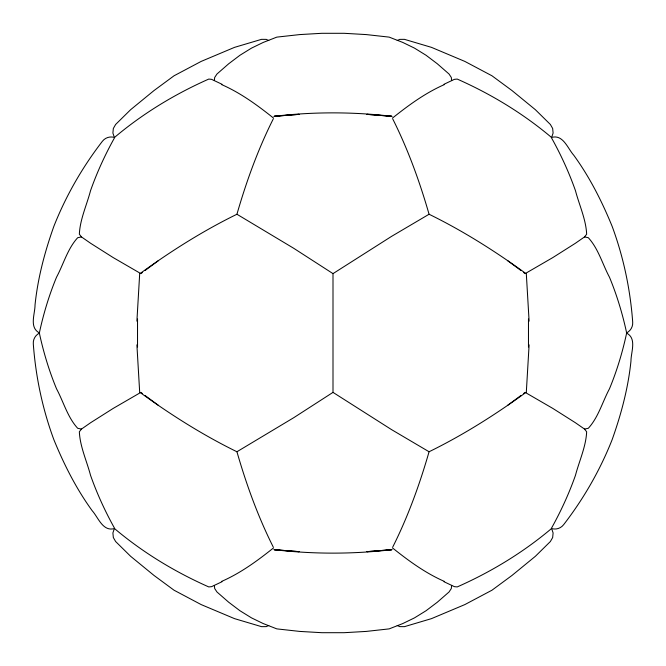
<?xml version="1.0" encoding="UTF-8"?>
<svg xmlns="http://www.w3.org/2000/svg" width="666" height="666" viewBox="0 0 666 666"><rect width="100%" height="100%" fill="white"/><g stroke="black" fill="none" stroke-linecap="round" stroke-linejoin="round"><path stroke-width="1" d="M136.896 321.154L139.677 273.851C170.454 251.44 202.705 231.002 236.93 214.244C246.345 181.593 257.933 149.484 273.193 119.072M529.104 344.846L526.323 392.149C495.546 414.56 463.295 434.998 429.07 451.756C419.655 484.407 408.067 516.516 392.807 546.928M137.529 318.989L137.529 347.011M528.471 347.011L528.471 318.989M214.36 80.469L214.693 77.447L216.983 74.001L228.654 63.803L239.951 55.261L251.498 48.127L263.212 42.441L276.823 37.121L299.758 34.582L321.903 33.3L344.097 33.3L366.242 34.582L389.177 37.121L402.788 42.441L414.502 48.127L426.049 55.261L437.346 63.803L449.017 74.001L451.307 77.447L451.64 80.469M451.64 585.531L451.307 588.553L449.017 591.999L437.346 602.197L426.049 610.739L414.502 617.873L402.788 623.559L389.177 628.879L366.242 631.418L344.097 632.7L321.903 632.7L299.758 631.418L276.823 628.879L263.212 623.559L251.498 617.873L239.951 610.739L228.654 602.197L216.983 591.999L214.693 588.553L214.36 585.531M142.507 393.606L140.851 392.374L113.178 408.425L90.659 422.694L81.477 429.07L79.346 431.793C80.02 446.636 86.763 460.939 90.526 475.291C97.069 493.856 105.303 511.763 114.927 528.921C143.198 552.697 175.025 571.986 208.783 586.929L211.613 586.654L222.011 581.726M523.493 272.394L525.149 273.626L552.822 257.575L575.341 243.306L584.523 236.93L586.654 234.207C585.98 219.364 579.237 205.061 575.474 190.709C568.93 172.144 560.697 154.237 551.073 137.079C522.802 113.303 490.975 94.014 457.217 79.071L454.387 79.346L443.989 84.274M392.374 118.173C408.549 105.228 425.507 92.824 444.58 84.499M273.626 547.827C257.451 560.772 240.493 573.176 221.42 581.501M142.507 272.394L140.851 273.626L113.178 257.575L90.659 243.306L81.477 236.93L79.346 234.207C80.02 219.364 86.763 205.061 90.526 190.701C97.069 172.144 105.303 154.237 114.927 137.079C143.198 113.303 175.025 94.014 208.783 79.071L211.613 79.346L222.011 84.274M144.997 270.562L158.258 260.756M507.742 405.244L521.003 395.438M523.493 393.606L525.149 392.374L552.822 408.425L575.341 422.694L584.523 429.07L586.654 431.793C585.98 446.636 579.237 460.939 575.474 475.299C568.93 493.856 560.697 511.763 551.073 528.921C522.802 552.697 490.975 571.986 457.217 586.929L454.387 586.654L443.989 581.726M136.896 344.838L139.677 392.149C170.454 414.56 202.705 434.998 236.93 451.756L293.764 417.682L333 392.374L333 273.626L391.55 236.38L429.07 214.244C463.295 231.002 495.546 251.44 526.323 273.851L529.104 321.162M397.219 40.526L399.775 39.377L404.462 39.344L431.468 47.361L464.826 61.405L491.966 75.791L511.988 90.551L535.364 109.69L550.366 124.467L552.655 128.446L553.105 133.042L551.656 137.429C563.203 134.149 567.765 148.593 573.784 155.253C589.685 177.148 601.939 201.373 612.154 226.373C623.526 257.151 630.302 289.41 632.7 322.119C633.058 326.723 630.527 331.027 626.356 333C637.146 338.253 630.927 352.064 630.968 361.039C628.221 387.962 621.203 414.185 612.154 439.627C600.108 470.146 583.657 498.709 563.636 524.683C560.83 528.363 556.077 529.878 551.656 528.571L553.105 532.958L552.655 537.554L550.366 541.533L535.364 556.31L511.988 575.449L491.966 590.209L464.826 604.595L431.468 618.639L404.462 626.656L399.775 626.623L397.219 625.474M268.781 625.474L266.225 626.623L261.538 626.656L234.532 618.639L201.174 604.595L174.034 590.209L154.013 575.449L130.636 556.31L115.634 541.533L113.345 537.554L112.895 532.958L114.344 528.571C102.797 531.851 98.235 517.407 92.216 510.747C76.315 488.852 64.061 464.627 53.846 439.627C42.474 408.849 35.698 376.59 33.3 343.881C32.942 339.277 35.473 334.973 39.644 333C28.854 327.747 35.073 313.936 35.032 304.961C37.779 278.038 44.797 251.815 53.846 226.373C65.892 195.854 82.343 167.291 102.364 141.317C105.17 137.646 109.923 136.122 114.344 137.429L112.895 133.042L113.345 128.446L115.634 124.467L130.636 109.69L154.013 90.551L174.034 75.791L201.174 61.405L234.532 47.361L261.538 39.344L266.225 39.377L268.781 40.526M81.477 236.93L77.689 237.712C67.632 248.618 63.503 264.186 56.535 277.189C49.068 295.213 43.44 313.927 39.344 333C43.44 352.073 49.068 370.787 56.535 388.811C63.503 401.814 67.632 417.382 77.689 428.288L81.477 429.07M584.523 429.07L588.311 428.288C598.368 417.382 602.497 401.814 609.465 388.811C616.932 370.787 622.56 352.073 626.656 333C622.56 313.927 616.932 295.213 609.465 277.189C602.497 264.186 598.368 248.618 588.311 237.712L584.523 236.93M274.109 116.317L298.967 114.352L274.109 116.317C313.211 111.721 352.789 111.721 391.891 116.317L367.033 114.352L391.891 116.317M391.891 549.683L367.033 551.648L391.891 549.683C352.789 554.279 313.211 554.279 274.109 549.683L298.967 551.648L274.109 549.683M221.42 84.499C240.493 92.824 257.451 105.228 273.626 118.173M444.58 581.501C425.507 573.176 408.549 560.772 392.374 547.827M236.93 214.244L293.764 248.318L333 273.626M429.07 451.756L391.55 429.62L333 392.374M507.742 260.756L521.003 270.562M144.997 395.438L158.258 405.244M392.807 119.072C408.067 149.484 419.655 181.593 429.07 214.244M273.193 546.928C257.933 516.516 246.345 484.407 236.93 451.756"/></g></svg>
